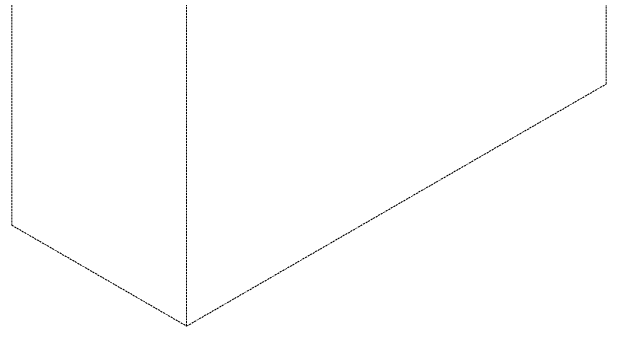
# Model space of a CAD drawing. Header units: millimetres. Extents: x -402 to 3954, y -41 to 3282.
# Drawn here: x 2749.2 to 3138, y 1145.3 to 1351 of the extents above; entities that cross this region are included whole.
import ezdxf

# ---------------------------------------------------------------- set-up
doc = ezdxf.new("R2010")
doc.units = ezdxf.units.MM
doc.linetypes.add('HIDDEN', pattern=[1.905, 1.27, -0.635])
doc.layers.add('ZANO_R_przerywana', color=7, linetype='HIDDEN', lineweight=0)

msp = doc.modelspace()

# ---------------------------------------------------------------- linework, layer by layer
at = {"layer": 'ZANO_R_przerywana'}
for p, q in [((3138, 1303.72), (3138, 1429.84)), ((2749.18, 1211.29), (2749.18, 1422.57)), ((2863.54, 1145.26), (2863.54, 1356.54)), ((2863.54, 1145.26), (3138, 1303.72)), ((2749.18, 1211.29), (2863.54, 1145.26))]:
    msp.add_line(p, q, dxfattribs=at)

doc.saveas('drawing.dxf')
